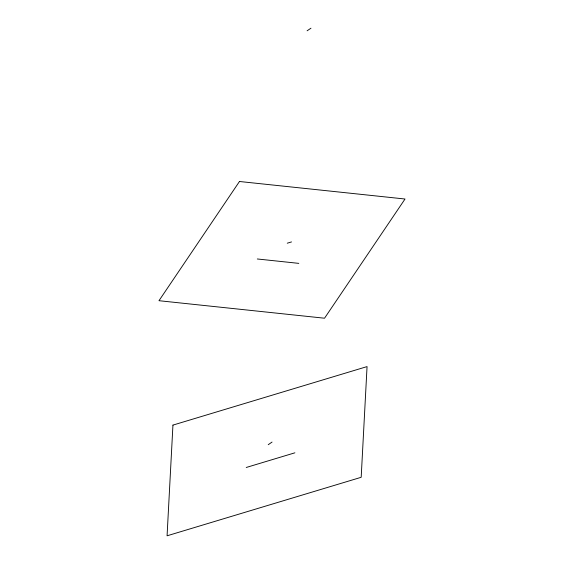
<?xml version="1.0" encoding="UTF-8"?>
<svg xmlns="http://www.w3.org/2000/svg" width="564" height="564" viewBox="0 0 564 564"><rect width="100%" height="100%" fill="white"/><g stroke="black" fill="none" stroke-linecap="round" stroke-linejoin="round"><path stroke-width="0.85" d="M268.231 444.693L272.045 442.07M307.105 30.794L310.968 28.2M246.235 467.478L294.894 452.814M287.259 243.197L291.532 241.928M257.304 258.975L298.8 263.367M172.944 425.101L167.071 535.8L361.186 477.292L367.058 366.593L172.944 425.101M239.467 181.495L158.977 300.704L324.533 318.216L405.022 199.014L239.467 181.495"/></g></svg>
